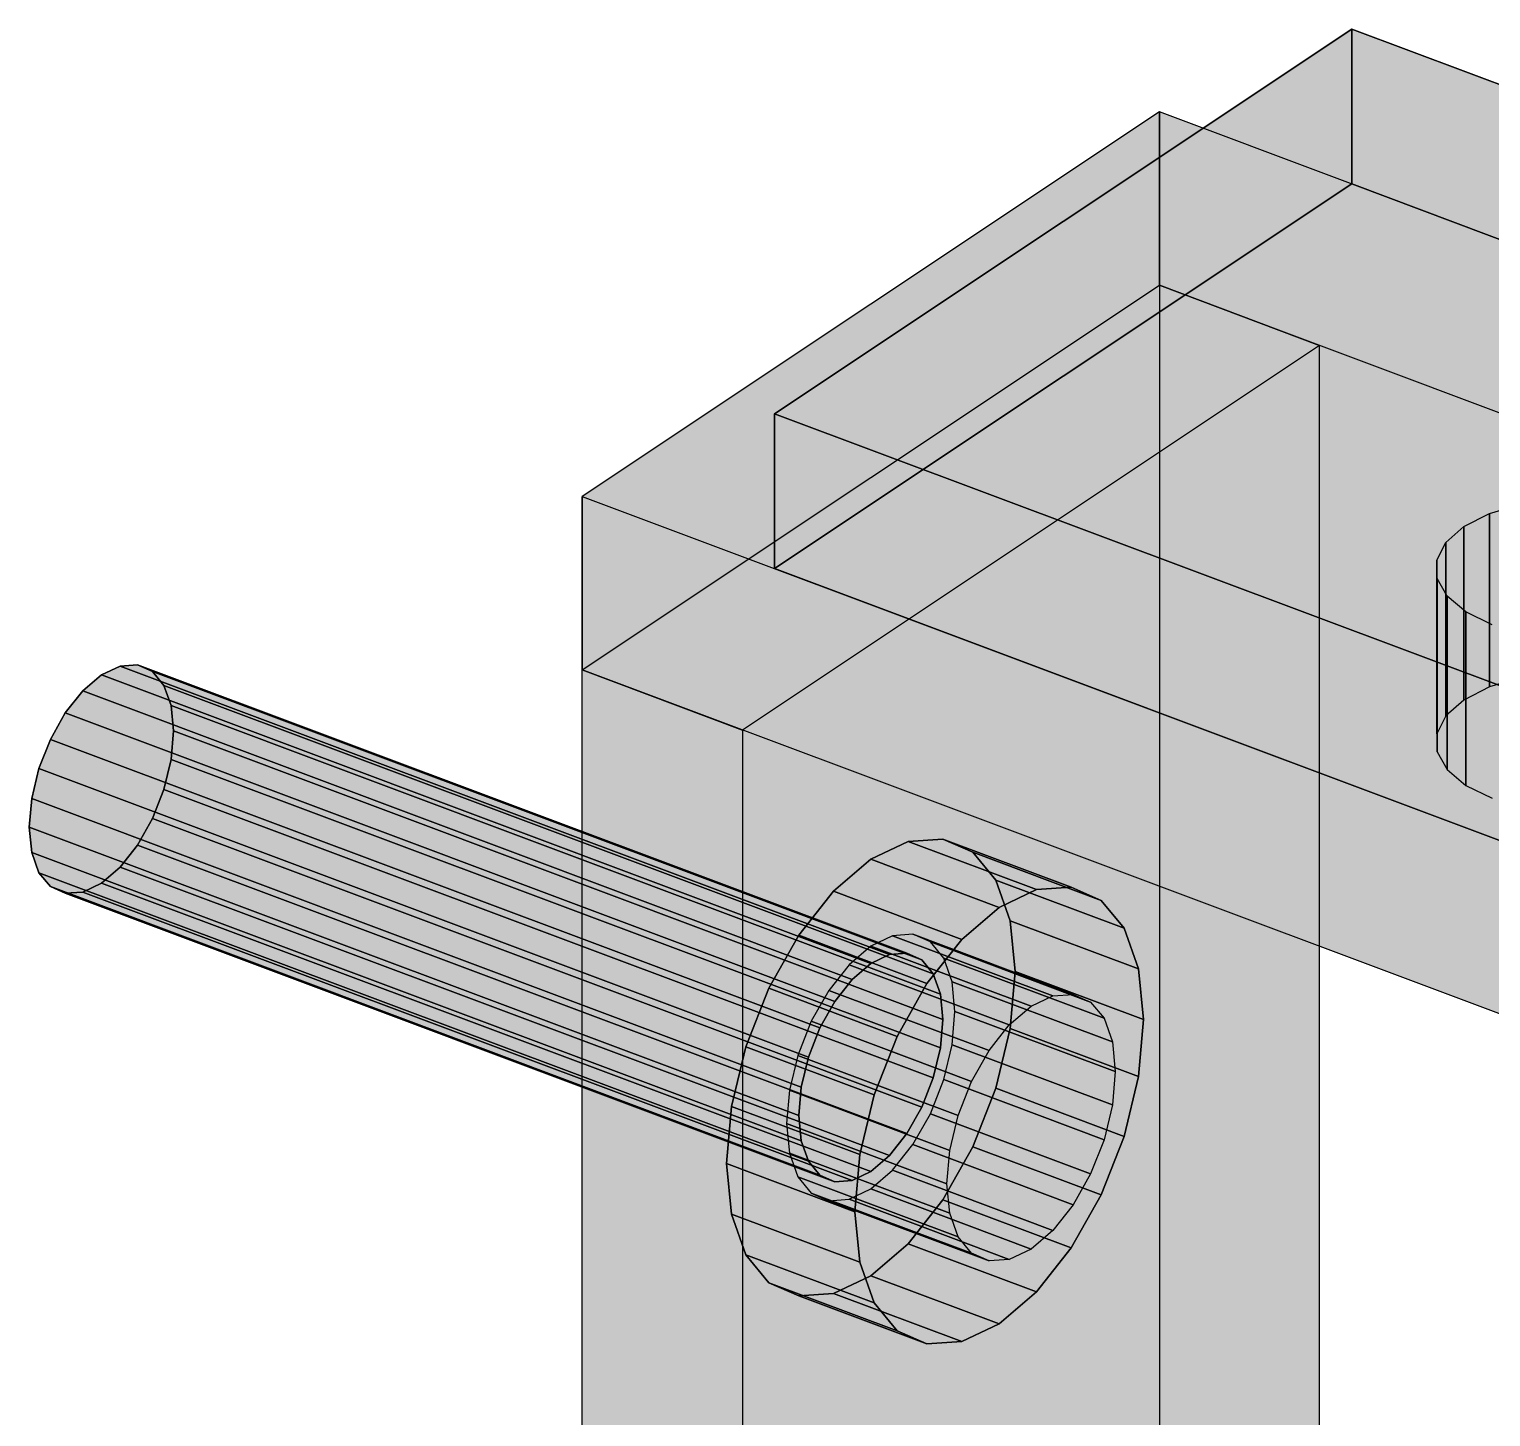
# Model space of a CAD drawing. Header units: millimetres. Extents: x 50 to 612415, y 2 to 4150.
# Drawn here: x 495676.81 to 495724.09, y 2474.46 to 2519.35 of the extents above; entities that cross this region are included whole.
import ezdxf

# ---------------------------------------------------------------- set-up
doc = ezdxf.new("R2010")
doc.units = ezdxf.units.MM
doc.layers.add('HATCH', color=8, linetype='Continuous', lineweight=9)
doc.layers.add('OUTLINE', color=7, linetype='Continuous', lineweight=25)

msp = doc.modelspace()

# ---------------------------------------------------------------- hatches: boundary and pattern name
at = {"layer": 'HATCH', "true_color": 0xaaafb2}
for points in [[(495719.588, 2514.341), (495700.923, 2501.898), (495700.923, 2506.904), (495719.588, 2519.347)], [(495694.702, 2498.618), (495713.366, 2511.062), (495713.366, 2516.674), (495694.702, 2504.231)], [(495705.959, 2489.819), (495694.702, 2498.618), (495713.366, 2511.062)], [(495706.391, 2489.293), (495705.959, 2489.819), (495713.366, 2511.062)], [(495706.391, 2485.364), (495713.366, 2511.062), (495713.366, 2449.323)], [(495706.391, 2485.364), (495706.663, 2486.493), (495713.366, 2511.062)], [(495706.663, 2488.527), (495706.391, 2489.293), (495713.366, 2511.062)], [(495706.663, 2486.493), (495706.756, 2487.572), (495713.366, 2511.062)], [(495706.756, 2487.572), (495706.663, 2488.527), (495713.366, 2511.062)], [(495718.551, 2509.117), (495699.886, 2496.674), (495711.143, 2487.874)], [(495718.551, 2509.117), (495711.143, 2487.874), (495711.576, 2487.349)], [(495718.551, 2447.379), (495718.551, 2509.117), (495711.576, 2483.42)], [(495718.551, 2509.117), (495711.848, 2484.549), (495711.576, 2483.42)], [(495718.551, 2509.117), (495711.576, 2487.349), (495711.848, 2486.583)], [(495718.551, 2509.117), (495711.941, 2485.628), (495711.848, 2484.549)], [(495718.551, 2509.117), (495711.848, 2486.583), (495711.941, 2485.628)], [(495681.168, 2494.753), (495679.752, 2498.745), (495679.148, 2498.457)], [(495681.168, 2494.753), (495680.314, 2498.784), (495679.752, 2498.745)], [(495681.168, 2494.753), (495680.797, 2498.571), (495680.314, 2498.784)], [(495681.168, 2494.753), (495679.148, 2498.457), (495678.544, 2497.94)], [(495681.168, 2494.753), (495681.168, 2498.12), (495680.797, 2498.571)], [(495701.405, 2485.021), (495694.702, 2436.88), (495694.702, 2498.618)], [(495705.959, 2489.819), (495705.395, 2490.067), (495694.702, 2498.618)], [(495705.395, 2490.067), (495704.739, 2490.022), (495694.702, 2498.618)], [(495704.739, 2490.022), (495704.034, 2489.686), (495694.702, 2498.618)], [(495704.034, 2489.686), (495703.33, 2489.083), (495694.702, 2498.618)], [(495703.33, 2489.083), (495702.673, 2488.252), (495694.702, 2498.618)], [(495702.673, 2488.252), (495702.109, 2487.252), (495694.702, 2498.618)], [(495701.677, 2486.15), (495701.405, 2485.021), (495694.702, 2498.618)], [(495702.109, 2487.252), (495701.677, 2486.15), (495694.702, 2498.618)], [(495681.168, 2494.753), (495678.544, 2497.94), (495677.981, 2497.228)], [(495681.168, 2494.753), (495681.401, 2497.464), (495681.168, 2498.12)], [(495681.168, 2494.753), (495681.481, 2496.645), (495681.401, 2497.464)], [(495681.168, 2494.753), (495677.981, 2497.228), (495677.498, 2496.371)], [(495681.168, 2494.753), (495677.498, 2496.371), (495677.127, 2495.426)], [(495681.168, 2494.753), (495681.401, 2495.72), (495681.481, 2496.645)], [(495699.886, 2496.674), (495699.886, 2434.936), (495706.59, 2483.077)], [(495699.886, 2496.674), (495710.58, 2488.123), (495711.143, 2487.874)], [(495699.886, 2496.674), (495709.923, 2488.078), (495710.58, 2488.123)], [(495699.886, 2496.674), (495709.219, 2487.742), (495709.923, 2488.078)], [(495699.886, 2496.674), (495708.514, 2487.138), (495709.219, 2487.742)], [(495699.886, 2496.674), (495707.858, 2486.308), (495708.514, 2487.138)], [(495699.886, 2496.674), (495707.294, 2485.308), (495707.858, 2486.308)], [(495699.886, 2496.674), (495706.59, 2483.077), (495706.861, 2484.206)], [(495699.886, 2496.674), (495706.861, 2484.206), (495707.294, 2485.308)], [(495681.168, 2494.753), (495677.127, 2495.426), (495676.894, 2494.459)], [(495681.168, 2494.753), (495676.815, 2493.534), (495676.894, 2492.716)], [(495681.168, 2494.753), (495676.894, 2494.459), (495676.815, 2493.534)], [(495681.168, 2494.753), (495676.894, 2492.716), (495677.127, 2492.059)], [(495681.168, 2494.753), (495677.127, 2492.059), (495677.498, 2491.609)], [(495681.168, 2494.753), (495677.498, 2491.609), (495677.981, 2491.396)], [(495681.168, 2494.753), (495677.981, 2491.396), (495678.544, 2491.434)], [(495681.168, 2494.753), (495678.544, 2491.434), (495679.148, 2491.722)], [(495681.168, 2494.753), (495679.148, 2491.722), (495679.752, 2492.239)], [(495681.168, 2494.753), (495679.752, 2492.239), (495680.314, 2492.951)], [(495681.168, 2494.753), (495680.314, 2492.951), (495680.797, 2493.808)], [(495708.075, 2485.084), (495705.242, 2493.068), (495704.034, 2492.492)], [(495708.075, 2485.084), (495706.367, 2493.145), (495705.242, 2493.068)], [(495708.075, 2485.084), (495707.334, 2492.719), (495706.367, 2493.145)], [(495708.075, 2485.084), (495708.075, 2491.819), (495707.334, 2492.719)], [(495708.075, 2485.084), (495704.034, 2492.492), (495702.826, 2491.458)], [(495708.075, 2485.084), (495708.541, 2490.505), (495708.075, 2491.819)], [(495708.075, 2485.084), (495702.826, 2491.458), (495701.701, 2490.035)], [(495708.182, 2490.937), (495709.39, 2491.513), (495712.223, 2483.528)], [(495709.39, 2491.513), (495710.515, 2491.59), (495712.223, 2483.528)], [(495710.515, 2491.59), (495711.481, 2491.164), (495712.223, 2483.528)], [(495711.481, 2491.164), (495712.223, 2490.263), (495712.223, 2483.528)], [(495706.974, 2489.902), (495708.182, 2490.937), (495712.223, 2483.528)], [(495708.075, 2485.084), (495708.7, 2488.868), (495708.541, 2490.505)], [(495712.223, 2490.263), (495712.689, 2488.95), (495712.223, 2483.528)], [(495708.075, 2485.084), (495701.701, 2490.035), (495700.735, 2488.32)], [(495705.849, 2488.479), (495706.974, 2489.902), (495712.223, 2483.528)], [(495704.034, 2489.125), (495704.638, 2489.413), (495706.055, 2485.421)], [(495704.638, 2489.413), (495705.201, 2489.451), (495706.055, 2485.421)], [(495705.201, 2489.451), (495705.684, 2489.238), (495706.055, 2485.421)], [(495703.43, 2488.608), (495704.034, 2489.125), (495706.055, 2485.421)], [(495705.684, 2489.238), (495706.055, 2488.788), (495706.055, 2485.421)], [(495708.075, 2485.084), (495708.541, 2487.019), (495708.7, 2488.868)], [(495712.689, 2488.95), (495712.848, 2487.313), (495712.223, 2483.528)], [(495708.075, 2485.084), (495700.735, 2488.32), (495699.993, 2486.431)], [(495702.868, 2487.896), (495703.43, 2488.608), (495706.055, 2485.421)], [(495704.882, 2486.765), (495705.849, 2488.479), (495712.223, 2483.528)], [(495706.055, 2488.788), (495706.288, 2488.131), (495706.055, 2485.421)], [(495702.384, 2487.039), (495702.868, 2487.896), (495706.055, 2485.421)], [(495706.288, 2488.131), (495706.367, 2487.313), (495706.055, 2485.421)], [(495702.014, 2486.094), (495702.384, 2487.039), (495706.055, 2485.421)], [(495706.367, 2487.313), (495706.288, 2486.388), (495706.055, 2485.421)], [(495712.848, 2487.313), (495712.689, 2485.464), (495712.223, 2483.528)], [(495708.075, 2485.084), (495699.993, 2486.431), (495699.527, 2484.496)], [(495704.141, 2484.875), (495704.882, 2486.765), (495712.223, 2483.528)], [(495701.78, 2485.126), (495702.014, 2486.094), (495706.055, 2485.421)], [(495701.405, 2485.021), (495701.312, 2483.943), (495694.702, 2436.88)], [(495708.075, 2485.084), (495699.368, 2482.646), (495699.527, 2481.009)], [(495708.075, 2485.084), (495699.527, 2484.496), (495699.368, 2482.646)], [(495708.075, 2485.084), (495699.527, 2481.009), (495699.993, 2479.696)], [(495708.075, 2485.084), (495699.993, 2479.696), (495700.735, 2478.795)], [(495708.075, 2485.084), (495700.735, 2478.795), (495701.701, 2478.369)], [(495701.78, 2483.383), (495701.701, 2484.202), (495706.055, 2485.421)], [(495701.701, 2484.202), (495701.78, 2485.126), (495706.055, 2485.421)], [(495708.075, 2485.084), (495701.701, 2478.369), (495702.826, 2478.447)], [(495702.014, 2482.727), (495701.78, 2483.383), (495706.055, 2485.421)], [(495702.384, 2482.276), (495702.014, 2482.727), (495706.055, 2485.421)], [(495702.868, 2482.063), (495702.384, 2482.276), (495706.055, 2485.421)], [(495708.075, 2485.084), (495702.826, 2478.447), (495704.034, 2479.022)], [(495703.43, 2482.102), (495702.868, 2482.063), (495706.055, 2485.421)], [(495704.034, 2482.39), (495703.43, 2482.102), (495706.055, 2485.421)], [(495704.638, 2482.907), (495704.034, 2482.39), (495706.055, 2485.421)], [(495708.075, 2485.084), (495704.034, 2479.022), (495705.242, 2480.057)], [(495705.201, 2483.619), (495704.638, 2482.907), (495706.055, 2485.421)], [(495705.684, 2484.476), (495705.201, 2483.619), (495706.055, 2485.421)], [(495708.075, 2485.084), (495705.242, 2480.057), (495706.367, 2481.48)], [(495705.959, 2484.262), (495706.391, 2485.364), (495713.366, 2449.323)], [(495708.075, 2485.084), (495706.367, 2481.48), (495707.334, 2483.195)], [(495703.675, 2482.94), (495704.141, 2484.875), (495712.223, 2483.528)], [(495705.395, 2483.262), (495705.959, 2484.262), (495713.366, 2449.323)], [(495694.702, 2436.88), (495701.312, 2483.943), (495701.405, 2482.988)], [(495703.675, 2479.454), (495703.516, 2481.091), (495712.223, 2483.528)], [(495703.516, 2481.091), (495703.675, 2482.94), (495712.223, 2483.528)], [(495704.141, 2478.14), (495703.675, 2479.454), (495712.223, 2483.528)], [(495704.882, 2477.24), (495704.141, 2478.14), (495712.223, 2483.528)], [(495704.739, 2482.432), (495705.395, 2483.262), (495713.366, 2449.323)], [(495705.849, 2476.814), (495704.882, 2477.24), (495712.223, 2483.528)], [(495706.974, 2476.891), (495705.849, 2476.814), (495712.223, 2483.528)], [(495708.182, 2477.467), (495706.974, 2476.891), (495712.223, 2483.528)], [(495709.39, 2478.501), (495708.182, 2477.467), (495712.223, 2483.528)], [(495710.515, 2479.925), (495709.39, 2478.501), (495712.223, 2483.528)], [(495711.481, 2481.639), (495710.515, 2479.925), (495712.223, 2483.528)], [(495718.551, 2447.379), (495711.576, 2483.42), (495711.143, 2482.318)], [(495701.312, 2454.757), (495694.702, 2436.88), (495701.405, 2482.988)], [(495699.886, 2434.936), (495706.497, 2481.998), (495706.59, 2483.077)], [(495701.405, 2455.836), (495701.312, 2454.757), (495701.405, 2482.988)], [(495706.663, 2459.342), (495706.391, 2460.108), (495701.405, 2482.988)], [(495706.391, 2460.108), (495705.959, 2460.633), (495701.405, 2482.988)], [(495705.959, 2460.633), (495705.395, 2460.882), (495701.405, 2482.988)], [(495705.395, 2460.882), (495704.739, 2460.837), (495701.405, 2482.988)], [(495704.739, 2460.837), (495704.034, 2460.501), (495701.405, 2482.988)], [(495704.034, 2460.501), (495703.33, 2459.897), (495701.405, 2482.988)], [(495703.33, 2459.897), (495702.673, 2459.067), (495701.405, 2482.988)], [(495702.673, 2459.067), (495702.109, 2458.067), (495701.405, 2482.988)], [(495701.677, 2456.965), (495701.405, 2455.836), (495701.405, 2482.988)], [(495702.109, 2458.067), (495701.677, 2456.965), (495701.405, 2482.988)], [(495706.663, 2459.342), (495701.405, 2482.988), (495701.677, 2482.221)], [(495706.663, 2459.342), (495701.677, 2482.221), (495702.109, 2481.696)], [(495704.034, 2481.828), (495704.739, 2482.432), (495713.366, 2449.323)], [(495718.551, 2447.379), (495711.143, 2482.318), (495710.58, 2481.318)], [(495706.59, 2481.043), (495706.497, 2481.998), (495699.886, 2434.936)], [(495703.33, 2481.493), (495704.034, 2481.828), (495713.366, 2449.323)], [(495706.663, 2459.342), (495702.109, 2481.696), (495713.366, 2449.323)], [(495702.109, 2481.696), (495702.673, 2481.448), (495713.366, 2449.323)], [(495702.673, 2481.448), (495703.33, 2481.493), (495713.366, 2449.323)], [(495718.551, 2447.379), (495710.58, 2481.318), (495709.923, 2480.488)], [(495706.59, 2481.043), (495699.886, 2434.936), (495706.497, 2452.813)], [(495706.59, 2481.043), (495706.497, 2452.813), (495706.59, 2453.892)], [(495706.59, 2481.043), (495711.576, 2458.164), (495711.848, 2457.397)], [(495706.59, 2481.043), (495711.143, 2458.689), (495711.576, 2458.164)], [(495706.59, 2481.043), (495710.58, 2458.937), (495711.143, 2458.689)], [(495706.59, 2481.043), (495709.923, 2458.892), (495710.58, 2458.937)], [(495706.59, 2481.043), (495709.219, 2458.557), (495709.923, 2458.892)], [(495706.59, 2481.043), (495708.514, 2457.953), (495709.219, 2458.557)], [(495706.59, 2481.043), (495707.858, 2457.123), (495708.514, 2457.953)], [(495706.59, 2481.043), (495707.294, 2456.123), (495707.858, 2457.123)], [(495706.59, 2481.043), (495706.59, 2453.892), (495706.861, 2455.021)], [(495706.59, 2481.043), (495706.861, 2455.021), (495707.294, 2456.123)], [(495706.861, 2480.277), (495706.59, 2481.043), (495711.848, 2457.397)], [(495718.551, 2447.379), (495709.923, 2480.488), (495709.219, 2479.884)], [(495707.294, 2479.752), (495706.861, 2480.277), (495711.848, 2457.397)], [(495718.551, 2447.379), (495709.219, 2479.884), (495708.514, 2479.548)], [(495718.551, 2447.379), (495707.294, 2479.752), (495711.848, 2457.397)], [(495718.551, 2447.379), (495707.858, 2479.503), (495707.294, 2479.752)], [(495718.551, 2447.379), (495708.514, 2479.548), (495707.858, 2479.503)]]:
    msp.add_hatch(color=253, dxfattribs=at).paths.add_polyline_path(points)
at = {"layer": 'HATCH', "true_color": 0xb7bcc0}
for points in [[(495719.588, 2519.347), (495700.923, 2506.904), (495750.696, 2488.239)], [(495719.588, 2519.347), (495750.696, 2488.239), (495769.361, 2500.683)], [(495713.366, 2516.674), (495694.702, 2504.231), (495723.217, 2503.259)], [(495713.366, 2516.674), (495726.205, 2504.143), (495727.389, 2504.15)], [(495713.366, 2516.674), (495727.389, 2504.15), (495728.536, 2504.003)], [(495713.366, 2516.674), (495725.065, 2503.984), (495726.205, 2504.143)], [(495713.366, 2516.674), (495728.536, 2504.003), (495729.569, 2503.712)], [(495713.366, 2516.674), (495724.045, 2503.682), (495725.065, 2503.984)], [(495713.366, 2516.674), (495729.569, 2503.712), (495730.415, 2503.298)], [(495713.366, 2516.674), (495723.217, 2503.259), (495724.045, 2503.682)], [(495775.582, 2493.343), (495713.366, 2516.674), (495730.415, 2503.298)], [(495750.696, 2483.233), (495700.923, 2501.898), (495719.588, 2514.341)], [(495769.361, 2495.676), (495750.696, 2483.233), (495719.588, 2514.341)], [(495694.702, 2498.618), (495713.366, 2511.062), (495718.551, 2509.117), (495699.886, 2496.674)], [(495723.217, 2497.646), (495694.702, 2498.618), (495713.366, 2511.062)], [(495727.389, 2498.537), (495726.205, 2498.531), (495713.366, 2511.062)], [(495728.536, 2498.39), (495727.389, 2498.537), (495713.366, 2511.062)], [(495726.205, 2498.531), (495725.065, 2498.371), (495713.366, 2511.062)], [(495729.569, 2498.1), (495728.536, 2498.39), (495713.366, 2511.062)], [(495725.065, 2498.371), (495724.045, 2498.07), (495713.366, 2511.062)], [(495730.415, 2497.686), (495729.569, 2498.1), (495713.366, 2511.062)], [(495724.045, 2498.07), (495723.217, 2497.646), (495713.366, 2511.062)], [(495730.415, 2497.686), (495713.366, 2511.062), (495775.582, 2487.731)], [(495722.637, 2502.743), (495723.217, 2503.259), (495694.702, 2504.231)], [(495722.343, 2502.169), (495722.637, 2502.743), (495694.702, 2504.231)], [(495722.356, 2501.577), (495722.343, 2502.169), (495694.702, 2504.231)], [(495722.675, 2501.007), (495722.356, 2501.577), (495694.702, 2504.231)], [(495694.702, 2504.231), (495723.278, 2500.497), (495722.675, 2501.007)], [(495694.702, 2504.231), (495724.125, 2500.083), (495723.278, 2500.497)], [(495694.702, 2504.231), (495749.635, 2490.897), (495724.125, 2500.083)], [(495694.702, 2504.231), (495756.918, 2480.9), (495749.635, 2490.897)], [(495694.702, 2498.618), (495723.217, 2497.646), (495722.637, 2497.13)], [(495694.702, 2498.618), (495722.637, 2497.13), (495722.343, 2496.557)], [(495694.702, 2498.618), (495722.343, 2496.557), (495722.356, 2495.965)], [(495694.702, 2498.618), (495722.356, 2495.965), (495722.675, 2495.394)], [(495722.675, 2495.394), (495723.278, 2494.885), (495694.702, 2498.618)], [(495723.278, 2494.885), (495724.125, 2494.471), (495694.702, 2498.618)], [(495724.125, 2494.471), (495749.635, 2485.284), (495694.702, 2498.618)], [(495749.635, 2485.284), (495756.918, 2475.287), (495694.702, 2498.618)]]:
    msp.add_hatch(color=9, dxfattribs=at).paths.add_polyline_path(points)
at = {"layer": 'HATCH', "true_color": 0xacb1b5}
for points in [[(495769.361, 2495.676), (495719.588, 2514.341), (495719.588, 2519.347), (495769.361, 2500.683)], [(495713.366, 2511.062), (495775.582, 2487.731), (495775.582, 2493.343), (495713.366, 2516.674)], [(495713.366, 2511.062), (495713.366, 2449.323), (495718.551, 2447.379), (495718.551, 2509.117)], [(495700.923, 2501.898), (495750.696, 2483.233), (495750.696, 2488.239), (495700.923, 2506.904)], [(495756.918, 2475.287), (495694.702, 2498.618), (495694.702, 2504.231), (495756.918, 2480.9)], [(495694.702, 2436.88), (495694.702, 2498.618), (495699.886, 2496.674), (495699.886, 2434.936)]]:
    msp.add_hatch(color=253, dxfattribs=at).paths.add_polyline_path(points)
at = {"layer": 'HATCH', "true_color": 0xadb2b6}
for points in [[(495725.065, 2498.371), (495724.045, 2498.07), (495724.045, 2503.682), (495725.065, 2503.984)], [(495705.684, 2489.238), (495705.201, 2489.451), (495680.314, 2498.784), (495680.797, 2498.571)], [(495711.481, 2491.164), (495710.515, 2491.59), (495706.367, 2493.145), (495707.334, 2492.719)], [(495702.384, 2482.276), (495702.868, 2482.063), (495677.981, 2491.396), (495677.498, 2491.609)], [(495705.959, 2489.819), (495705.395, 2490.067), (495710.58, 2488.123), (495711.143, 2487.874)], [(495702.109, 2481.696), (495702.673, 2481.448), (495707.858, 2479.503), (495707.294, 2479.752)], [(495704.882, 2477.24), (495705.849, 2476.814), (495701.701, 2478.369), (495700.735, 2478.795)]]:
    msp.add_hatch(color=253, dxfattribs=at).paths.add_polyline_path(points)
at = {"layer": 'HATCH', "true_color": 0xabb0b4}
for points in [[(495724.045, 2498.07), (495723.217, 2497.646), (495723.217, 2503.259), (495724.045, 2503.682)], [(495723.278, 2494.885), (495724.125, 2494.471), (495724.125, 2500.083), (495723.278, 2500.497)]]:
    msp.add_hatch(color=253, dxfattribs=at).paths.add_polyline_path(points)
at = {"layer": 'HATCH', "true_color": 0xa8aeb1}
msp.add_hatch(color=253, dxfattribs=at).paths.add_polyline_path([(495723.217, 2497.646), (495722.637, 2497.13), (495722.637, 2502.743), (495723.217, 2503.259)])
at = {"layer": 'HATCH', "true_color": 0xa6abae}
for points in [[(495722.637, 2497.13), (495722.343, 2496.557), (495722.343, 2502.169), (495722.637, 2502.743)], [(495722.356, 2495.965), (495722.675, 2495.394), (495722.675, 2501.007), (495722.356, 2501.577)]]:
    msp.add_hatch(color=253, dxfattribs=at).paths.add_polyline_path(points)
at = {"layer": 'HATCH', "true_color": 0xa3a8ab}
msp.add_hatch(color=253, dxfattribs=at).paths.add_polyline_path([(495722.343, 2496.557), (495722.356, 2495.965), (495722.356, 2501.577), (495722.343, 2502.169)])
at = {"layer": 'HATCH', "true_color": 0xa9aeb1}
msp.add_hatch(color=253, dxfattribs=at).paths.add_polyline_path([(495722.675, 2495.394), (495723.278, 2494.885), (495723.278, 2500.497), (495722.675, 2501.007)])
at = {"layer": 'HATCH', "true_color": 0xb5bbbf}
for points in [[(495704.638, 2489.413), (495704.034, 2489.125), (495679.148, 2498.457), (495679.752, 2498.745)], [(495709.39, 2491.513), (495708.182, 2490.937), (495704.034, 2492.492), (495705.242, 2493.068)], [(495703.43, 2482.102), (495704.034, 2482.39), (495679.148, 2491.722), (495678.544, 2491.434)], [(495704.739, 2490.022), (495704.034, 2489.686), (495709.219, 2487.742), (495709.923, 2488.078)], [(495703.33, 2481.493), (495704.034, 2481.828), (495709.219, 2479.884), (495708.514, 2479.548)], [(495706.974, 2476.891), (495708.182, 2477.467), (495704.034, 2479.022), (495702.826, 2478.447)]]:
    msp.add_hatch(color=9, dxfattribs=at).paths.add_polyline_path(points)
at = {"layer": 'HATCH', "true_color": 0xb2b7bb}
for points in [[(495705.201, 2489.451), (495704.638, 2489.413), (495679.752, 2498.745), (495680.314, 2498.784)], [(495710.515, 2491.59), (495709.39, 2491.513), (495705.242, 2493.068), (495706.367, 2493.145)], [(495702.868, 2482.063), (495703.43, 2482.102), (495678.544, 2491.434), (495677.981, 2491.396)], [(495705.395, 2490.067), (495704.739, 2490.022), (495709.923, 2488.078), (495710.58, 2488.123)], [(495702.673, 2481.448), (495703.33, 2481.493), (495708.514, 2479.548), (495707.858, 2479.503)], [(495705.849, 2476.814), (495706.974, 2476.891), (495702.826, 2478.447), (495701.701, 2478.369)]]:
    msp.add_hatch(color=9, dxfattribs=at).paths.add_polyline_path(points)
at = {"layer": 'HATCH', "true_color": 0xb8bdc1}
for points in [[(495704.034, 2489.125), (495703.43, 2488.608), (495678.544, 2497.94), (495679.148, 2498.457)], [(495704.034, 2482.39), (495704.638, 2482.907), (495679.752, 2492.239), (495679.148, 2491.722)], [(495708.182, 2490.937), (495706.974, 2489.902), (495702.826, 2491.458), (495704.034, 2492.492)], [(495704.034, 2489.686), (495703.33, 2489.083), (495708.514, 2487.138), (495709.219, 2487.742)], [(495704.034, 2481.828), (495704.739, 2482.432), (495709.923, 2480.488), (495709.219, 2479.884)], [(495708.182, 2477.467), (495709.39, 2478.501), (495705.242, 2480.057), (495704.034, 2479.022)]]:
    msp.add_hatch(color=9, dxfattribs=at).paths.add_polyline_path(points)
at = {"layer": 'HATCH', "true_color": 0xa8adb0}
for points in [[(495706.055, 2488.788), (495705.684, 2489.238), (495680.797, 2498.571), (495681.168, 2498.12)], [(495712.223, 2490.263), (495711.481, 2491.164), (495707.334, 2492.719), (495708.075, 2491.819)], [(495702.014, 2482.727), (495702.384, 2482.276), (495677.498, 2491.609), (495677.127, 2492.059)], [(495706.391, 2489.293), (495705.959, 2489.819), (495711.143, 2487.874), (495711.576, 2487.349)], [(495701.677, 2482.221), (495702.109, 2481.696), (495707.294, 2479.752), (495706.861, 2480.277)], [(495704.141, 2478.14), (495704.882, 2477.24), (495700.735, 2478.795), (495699.993, 2479.696)]]:
    msp.add_hatch(color=253, dxfattribs=at).paths.add_polyline_path(points)
at = {"layer": 'HATCH', "true_color": 0xb9bec2}
for points in [[(495703.43, 2488.608), (495702.868, 2487.896), (495677.981, 2497.228), (495678.544, 2497.94)], [(495704.638, 2482.907), (495705.201, 2483.619), (495680.314, 2492.951), (495679.752, 2492.239)], [(495706.974, 2489.902), (495705.849, 2488.479), (495701.701, 2490.035), (495702.826, 2491.458)], [(495703.33, 2489.083), (495702.673, 2488.252), (495707.858, 2486.308), (495708.514, 2487.138)], [(495704.739, 2482.432), (495705.395, 2483.262), (495710.58, 2481.318), (495709.923, 2480.488)], [(495709.39, 2478.501), (495710.515, 2479.925), (495706.367, 2481.48), (495705.242, 2480.057)]]:
    msp.add_hatch(color=9, dxfattribs=at).paths.add_polyline_path(points)
at = {"layer": 'HATCH', "true_color": 0xa4a9ac}
for points in [[(495706.288, 2488.131), (495706.055, 2488.788), (495681.168, 2498.12), (495681.401, 2497.464)], [(495701.78, 2483.383), (495702.014, 2482.727), (495677.127, 2492.059), (495676.894, 2492.716)], [(495712.689, 2488.95), (495712.223, 2490.263), (495708.075, 2491.819), (495708.541, 2490.505)], [(495706.663, 2488.527), (495706.391, 2489.293), (495711.576, 2487.349), (495711.848, 2486.583)], [(495701.405, 2482.988), (495701.677, 2482.221), (495706.861, 2480.277), (495706.59, 2481.043)], [(495703.675, 2479.454), (495704.141, 2478.14), (495699.993, 2479.696), (495699.527, 2481.009)]]:
    msp.add_hatch(color=253, dxfattribs=at).paths.add_polyline_path(points)
at = {"layer": 'HATCH', "true_color": 0xa9afb2}
for points in [[(495706.367, 2487.313), (495706.288, 2488.131), (495681.401, 2497.464), (495681.481, 2496.645)], [(495701.701, 2484.202), (495701.78, 2483.383), (495676.894, 2492.716), (495676.815, 2493.534)], [(495712.848, 2487.313), (495712.689, 2488.95), (495708.541, 2490.505), (495708.7, 2488.868)], [(495706.756, 2487.572), (495706.663, 2488.527), (495711.848, 2486.583), (495711.941, 2485.628)], [(495701.312, 2483.943), (495701.405, 2482.988), (495706.59, 2481.043), (495706.497, 2481.998)], [(495703.516, 2481.091), (495703.675, 2479.454), (495699.527, 2481.009), (495699.368, 2482.646)]]:
    msp.add_hatch(color=253, dxfattribs=at).paths.add_polyline_path(points)
at = {"layer": 'HATCH', "true_color": 0xb8bec2}
for points in [[(495702.868, 2487.896), (495702.384, 2487.039), (495677.498, 2496.371), (495677.981, 2497.228)], [(495705.201, 2483.619), (495705.684, 2484.476), (495680.797, 2493.808), (495680.314, 2492.951)], [(495705.849, 2488.479), (495704.882, 2486.765), (495700.735, 2488.32), (495701.701, 2490.035)], [(495702.673, 2488.252), (495702.109, 2487.252), (495707.294, 2485.308), (495707.858, 2486.308)], [(495705.395, 2483.262), (495705.959, 2484.262), (495711.143, 2482.318), (495710.58, 2481.318)], [(495710.515, 2479.925), (495711.481, 2481.639), (495707.334, 2483.195), (495706.367, 2481.48)]]:
    msp.add_hatch(color=9, dxfattribs=at).paths.add_polyline_path(points)
at = {"layer": 'HATCH', "true_color": 0xb6bcc0}
for points in [[(495702.384, 2487.039), (495702.014, 2486.094), (495677.127, 2495.426), (495677.498, 2496.371)], [(495705.684, 2484.476), (495706.055, 2485.421), (495681.168, 2494.753), (495680.797, 2493.808)], [(495704.882, 2486.765), (495704.141, 2484.875), (495699.993, 2486.431), (495700.735, 2488.32)], [(495702.109, 2487.252), (495701.677, 2486.15), (495706.861, 2484.206), (495707.294, 2485.308)], [(495705.959, 2484.262), (495706.391, 2485.364), (495711.576, 2483.42), (495711.143, 2482.318)], [(495711.481, 2481.639), (495712.223, 2483.528), (495708.075, 2485.084), (495707.334, 2483.195)]]:
    msp.add_hatch(color=9, dxfattribs=at).paths.add_polyline_path(points)
at = {"layer": 'HATCH', "true_color": 0xaeb4b8}
for points in [[(495706.288, 2486.388), (495706.367, 2487.313), (495681.481, 2496.645), (495681.401, 2495.72)], [(495701.78, 2485.126), (495701.701, 2484.202), (495676.815, 2493.534), (495676.894, 2494.459)], [(495712.689, 2485.464), (495712.848, 2487.313), (495708.7, 2488.868), (495708.541, 2487.019)], [(495706.663, 2486.493), (495706.756, 2487.572), (495711.941, 2485.628), (495711.848, 2484.549)], [(495701.405, 2485.021), (495701.312, 2483.943), (495706.497, 2481.998), (495706.59, 2483.077)], [(495703.675, 2482.94), (495703.516, 2481.091), (495699.368, 2482.646), (495699.527, 2484.496)]]:
    msp.add_hatch(color=253, dxfattribs=at).paths.add_polyline_path(points)
at = {"layer": 'HATCH', "true_color": 0xb3b8bc}
for points in [[(495702.014, 2486.094), (495701.78, 2485.126), (495676.894, 2494.459), (495677.127, 2495.426)], [(495706.055, 2485.421), (495706.288, 2486.388), (495681.401, 2495.72), (495681.168, 2494.753)], [(495712.223, 2483.528), (495712.689, 2485.464), (495708.541, 2487.019), (495708.075, 2485.084)], [(495704.141, 2484.875), (495703.675, 2482.94), (495699.527, 2484.496), (495699.993, 2486.431)], [(495706.391, 2485.364), (495706.663, 2486.493), (495711.848, 2484.549), (495711.576, 2483.42)], [(495701.677, 2486.15), (495701.405, 2485.021), (495706.59, 2483.077), (495706.861, 2484.206)]]:
    msp.add_hatch(color=9, dxfattribs=at).paths.add_polyline_path(points)

# ---------------------------------------------------------------- linework, layer by layer
at = {"layer": 'OUTLINE', "color": 139, "true_color": 0x42544a}
for p, q in [((495700.923, 2506.904), (495719.588, 2519.347)), ((495719.588, 2519.347), (495700.923, 2506.904)), ((495719.588, 2519.347), (495719.588, 2514.341)), ((495719.588, 2514.341), (495719.588, 2519.347)), ((495719.588, 2519.347), (495769.361, 2500.683)), ((495769.361, 2500.683), (495719.588, 2519.347)), ((495713.366, 2516.674), (495694.702, 2504.231)), ((495713.366, 2516.674), (495694.702, 2504.231)), ((495713.366, 2511.062), (495713.366, 2516.674)), ((495775.582, 2493.343), (495713.366, 2516.674)), ((495713.366, 2516.674), (495713.366, 2511.062)), ((495775.582, 2493.343), (495713.366, 2516.674)), ((495719.588, 2514.341), (495700.923, 2501.898)), ((495700.923, 2501.898), (495719.588, 2514.341)), ((495769.361, 2495.676), (495719.588, 2514.341)), ((495719.588, 2514.341), (495769.361, 2495.676)), ((495694.702, 2498.618), (495713.366, 2511.062)), ((495694.702, 2498.618), (495713.366, 2511.062)), ((495694.702, 2498.618), (495713.366, 2511.062)), ((495694.702, 2498.618), (495713.366, 2511.062)), ((495713.366, 2511.062), (495713.366, 2449.323)), ((495718.551, 2509.117), (495713.366, 2511.062)), ((495713.366, 2511.062), (495713.366, 2449.323)), ((495713.366, 2511.062), (495718.551, 2509.117)), ((495713.366, 2511.062), (495775.582, 2487.731)), ((495713.366, 2511.062), (495775.582, 2487.731)), ((495718.551, 2509.117), (495699.886, 2496.674)), ((495718.551, 2509.117), (495699.886, 2496.674)), ((495718.551, 2447.379), (495718.551, 2509.117)), ((495718.551, 2447.379), (495718.551, 2509.117)), ((495700.923, 2501.898), (495700.923, 2506.904)), ((495700.923, 2506.904), (495750.696, 2488.239)), ((495750.696, 2488.239), (495700.923, 2506.904)), ((495700.923, 2506.904), (495700.923, 2501.898)), ((495694.702, 2504.231), (495694.702, 2498.618)), ((495694.702, 2498.618), (495694.702, 2504.231)), ((495694.702, 2504.231), (495756.918, 2480.9)), ((495694.702, 2504.231), (495756.918, 2480.9)), ((495724.045, 2503.682), (495725.065, 2503.984)), ((495724.045, 2503.682), (495725.065, 2503.984)), ((495723.217, 2503.259), (495724.045, 2503.682)), ((495723.217, 2503.259), (495724.045, 2503.682)), ((495724.045, 2498.07), (495724.045, 2503.682)), ((495724.045, 2503.682), (495724.045, 2498.07)), ((495722.637, 2502.743), (495723.217, 2503.259)), ((495722.637, 2502.743), (495723.217, 2503.259)), ((495723.217, 2497.646), (495723.217, 2503.259)), ((495723.217, 2503.259), (495723.217, 2497.646)), ((495722.343, 2502.169), (495722.637, 2502.743)), ((495722.343, 2502.169), (495722.637, 2502.743)), ((495722.637, 2497.13), (495722.637, 2502.743)), ((495722.637, 2502.743), (495722.637, 2497.13)), ((495722.343, 2496.557), (495722.343, 2502.169)), ((495722.356, 2501.577), (495722.343, 2502.169)), ((495722.343, 2502.169), (495722.343, 2496.557)), ((495722.356, 2501.577), (495722.343, 2502.169)), ((495750.696, 2483.233), (495700.923, 2501.898)), ((495700.923, 2501.898), (495750.696, 2483.233)), ((495722.356, 2495.965), (495722.356, 2501.577)), ((495722.675, 2501.007), (495722.356, 2501.577)), ((495722.675, 2501.007), (495722.356, 2501.577)), ((495722.356, 2501.577), (495722.356, 2495.965)), ((495722.675, 2495.394), (495722.675, 2501.007)), ((495723.278, 2500.497), (495722.675, 2501.007)), ((495723.278, 2500.497), (495722.675, 2501.007)), ((495722.675, 2501.007), (495722.675, 2495.394)), ((495723.278, 2494.885), (495723.278, 2500.497)), ((495724.125, 2500.083), (495723.278, 2500.497)), ((495724.125, 2500.083), (495723.278, 2500.497)), ((495723.278, 2500.497), (495723.278, 2494.885)), ((495679.752, 2498.745), (495679.148, 2498.457)), ((495679.148, 2498.457), (495679.752, 2498.745)), ((495680.314, 2498.784), (495679.752, 2498.745)), ((495679.752, 2498.745), (495680.314, 2498.784)), ((495704.638, 2489.413), (495679.752, 2498.745)), ((495679.752, 2498.745), (495704.638, 2489.413)), ((495680.797, 2498.571), (495680.314, 2498.784)), ((495705.201, 2489.451), (495680.314, 2498.784)), ((495680.314, 2498.784), (495680.797, 2498.571)), ((495680.314, 2498.784), (495705.201, 2489.451)), ((495679.148, 2498.457), (495678.544, 2497.94)), ((495678.544, 2497.94), (495679.148, 2498.457)), ((495704.034, 2489.125), (495679.148, 2498.457)), ((495679.148, 2498.457), (495704.034, 2489.125)), ((495681.168, 2498.12), (495680.797, 2498.571)), ((495705.684, 2489.238), (495680.797, 2498.571)), ((495680.797, 2498.571), (495681.168, 2498.12)), ((495680.797, 2498.571), (495705.684, 2489.238)), ((495694.702, 2436.88), (495694.702, 2498.618)), ((495694.702, 2436.88), (495694.702, 2498.618)), ((495694.702, 2498.618), (495699.886, 2496.674)), ((495699.886, 2496.674), (495694.702, 2498.618)), ((495756.918, 2475.287), (495694.702, 2498.618)), ((495756.918, 2475.287), (495694.702, 2498.618)), ((495725.065, 2498.371), (495724.045, 2498.07)), ((495725.065, 2498.371), (495724.045, 2498.07)), ((495678.544, 2497.94), (495677.981, 2497.228)), ((495677.981, 2497.228), (495678.544, 2497.94)), ((495703.43, 2488.608), (495678.544, 2497.94)), ((495678.544, 2497.94), (495703.43, 2488.608)), ((495681.401, 2497.464), (495681.168, 2498.12)), ((495706.055, 2488.788), (495681.168, 2498.12)), ((495681.168, 2498.12), (495681.401, 2497.464)), ((495681.168, 2498.12), (495706.055, 2488.788)), ((495724.045, 2498.07), (495723.217, 2497.646)), ((495724.045, 2498.07), (495723.217, 2497.646)), ((495681.481, 2496.645), (495681.401, 2497.464)), ((495706.288, 2488.131), (495681.401, 2497.464)), ((495681.401, 2497.464), (495681.481, 2496.645)), ((495681.401, 2497.464), (495706.288, 2488.131)), ((495723.217, 2497.646), (495722.637, 2497.13)), ((495723.217, 2497.646), (495722.637, 2497.13)), ((495677.981, 2497.228), (495677.498, 2496.371)), ((495677.498, 2496.371), (495677.981, 2497.228)), ((495702.868, 2487.896), (495677.981, 2497.228)), ((495677.981, 2497.228), (495702.868, 2487.896)), ((495722.637, 2497.13), (495722.343, 2496.557)), ((495722.637, 2497.13), (495722.343, 2496.557)), ((495677.498, 2496.371), (495677.127, 2495.426)), ((495677.127, 2495.426), (495677.498, 2496.371)), ((495702.384, 2487.039), (495677.498, 2496.371)), ((495677.498, 2496.371), (495702.384, 2487.039)), ((495681.401, 2495.72), (495681.481, 2496.645)), ((495681.481, 2496.645), (495681.401, 2495.72)), ((495706.367, 2487.313), (495681.481, 2496.645)), ((495681.481, 2496.645), (495706.367, 2487.313)), ((495699.886, 2496.674), (495699.886, 2434.936)), ((495699.886, 2496.674), (495699.886, 2434.936)), ((495722.343, 2496.557), (495722.356, 2495.965)), ((495722.343, 2496.557), (495722.356, 2495.965)), ((495722.356, 2495.965), (495722.675, 2495.394)), ((495722.356, 2495.965), (495722.675, 2495.394)), ((495677.127, 2495.426), (495676.894, 2494.459)), ((495676.894, 2494.459), (495677.127, 2495.426)), ((495677.127, 2495.426), (495702.014, 2486.094)), ((495702.014, 2486.094), (495677.127, 2495.426)), ((495681.168, 2494.753), (495681.401, 2495.72)), ((495681.401, 2495.72), (495681.168, 2494.753)), ((495706.288, 2486.388), (495681.401, 2495.72)), ((495681.401, 2495.72), (495706.288, 2486.388)), ((495722.675, 2495.394), (495723.278, 2494.885)), ((495722.675, 2495.394), (495723.278, 2494.885)), ((495680.797, 2493.808), (495681.168, 2494.753)), ((495681.168, 2494.753), (495680.797, 2493.808)), ((495706.055, 2485.421), (495681.168, 2494.753)), ((495681.168, 2494.753), (495706.055, 2485.421)), ((495723.278, 2494.885), (495724.125, 2494.471)), ((495723.278, 2494.885), (495724.125, 2494.471)), ((495676.894, 2494.459), (495676.815, 2493.534)), ((495676.815, 2493.534), (495676.894, 2494.459)), ((495676.894, 2494.459), (495701.78, 2485.126)), ((495701.78, 2485.126), (495676.894, 2494.459)), ((495676.815, 2493.534), (495676.894, 2492.716)), ((495676.894, 2492.716), (495676.815, 2493.534)), ((495676.815, 2493.534), (495701.701, 2484.202)), ((495701.701, 2484.202), (495676.815, 2493.534)), ((495680.314, 2492.951), (495680.797, 2493.808)), ((495680.797, 2493.808), (495680.314, 2492.951)), ((495680.797, 2493.808), (495705.684, 2484.476)), ((495705.684, 2484.476), (495680.797, 2493.808)), ((495705.242, 2493.068), (495704.034, 2492.492)), ((495704.034, 2492.492), (495705.242, 2493.068)), ((495706.367, 2493.145), (495705.242, 2493.068)), ((495705.242, 2493.068), (495706.367, 2493.145)), ((495709.39, 2491.513), (495705.242, 2493.068)), ((495705.242, 2493.068), (495709.39, 2491.513)), ((495707.334, 2492.719), (495706.367, 2493.145)), ((495710.515, 2491.59), (495706.367, 2493.145)), ((495706.367, 2493.145), (495707.334, 2492.719)), ((495706.367, 2493.145), (495710.515, 2491.59)), ((495676.894, 2492.716), (495677.127, 2492.059)), ((495677.127, 2492.059), (495676.894, 2492.716)), ((495676.894, 2492.716), (495701.78, 2483.383)), ((495701.78, 2483.383), (495676.894, 2492.716)), ((495679.752, 2492.239), (495680.314, 2492.951)), ((495680.314, 2492.951), (495679.752, 2492.239)), ((495680.314, 2492.951), (495705.201, 2483.619)), ((495705.201, 2483.619), (495680.314, 2492.951)), ((495708.075, 2491.819), (495707.334, 2492.719)), ((495711.481, 2491.164), (495707.334, 2492.719)), ((495707.334, 2492.719), (495708.075, 2491.819)), ((495707.334, 2492.719), (495711.481, 2491.164)), ((495679.148, 2491.722), (495679.752, 2492.239)), ((495679.752, 2492.239), (495679.148, 2491.722)), ((495679.752, 2492.239), (495704.638, 2482.907)), ((495704.638, 2482.907), (495679.752, 2492.239)), ((495704.034, 2492.492), (495702.826, 2491.458)), ((495702.826, 2491.458), (495704.034, 2492.492)), ((495708.182, 2490.937), (495704.034, 2492.492)), ((495704.034, 2492.492), (495708.182, 2490.937)), ((495677.127, 2492.059), (495677.498, 2491.609)), ((495677.498, 2491.609), (495677.127, 2492.059)), ((495677.127, 2492.059), (495702.014, 2482.727)), ((495702.014, 2482.727), (495677.127, 2492.059)), ((495678.544, 2491.434), (495679.148, 2491.722)), ((495679.148, 2491.722), (495678.544, 2491.434)), ((495679.148, 2491.722), (495704.034, 2482.39)), ((495704.034, 2482.39), (495679.148, 2491.722)), ((495708.541, 2490.505), (495708.075, 2491.819)), ((495712.223, 2490.263), (495708.075, 2491.819)), ((495708.075, 2491.819), (495708.541, 2490.505)), ((495708.075, 2491.819), (495712.223, 2490.263)), ((495677.498, 2491.609), (495677.981, 2491.396)), ((495677.981, 2491.396), (495677.498, 2491.609)), ((495677.498, 2491.609), (495702.384, 2482.276)), ((495702.384, 2482.276), (495677.498, 2491.609)), ((495677.981, 2491.396), (495678.544, 2491.434)), ((495678.544, 2491.434), (495677.981, 2491.396)), ((495677.981, 2491.396), (495702.868, 2482.063)), ((495702.868, 2482.063), (495677.981, 2491.396)), ((495678.544, 2491.434), (495703.43, 2482.102)), ((495703.43, 2482.102), (495678.544, 2491.434)), ((495702.826, 2491.458), (495701.701, 2490.035)), ((495701.701, 2490.035), (495702.826, 2491.458)), ((495706.974, 2489.902), (495702.826, 2491.458)), ((495702.826, 2491.458), (495706.974, 2489.902)), ((495708.182, 2490.937), (495709.39, 2491.513)), ((495709.39, 2491.513), (495708.182, 2490.937)), ((495709.39, 2491.513), (495710.515, 2491.59)), ((495710.515, 2491.59), (495709.39, 2491.513)), ((495710.515, 2491.59), (495711.481, 2491.164)), ((495711.481, 2491.164), (495710.515, 2491.59)), ((495711.481, 2491.164), (495712.223, 2490.263)), ((495712.223, 2490.263), (495711.481, 2491.164)), ((495706.974, 2489.902), (495708.182, 2490.937)), ((495708.182, 2490.937), (495706.974, 2489.902)), ((495708.7, 2488.868), (495708.541, 2490.505)), ((495712.689, 2488.95), (495708.541, 2490.505)), ((495708.541, 2490.505), (495708.7, 2488.868)), ((495708.541, 2490.505), (495712.689, 2488.95)), ((495712.689, 2488.95), (495712.223, 2490.263)), ((495712.223, 2490.263), (495712.689, 2488.95)), ((495701.701, 2490.035), (495700.735, 2488.32)), ((495700.735, 2488.32), (495701.701, 2490.035)), ((495705.849, 2488.479), (495701.701, 2490.035)), ((495701.701, 2490.035), (495705.849, 2488.479)), ((495704.739, 2490.022), (495704.034, 2489.686)), ((495704.739, 2490.022), (495704.034, 2489.686)), ((495705.395, 2490.067), (495704.739, 2490.022)), ((495705.395, 2490.067), (495704.739, 2490.022)), ((495704.739, 2490.022), (495709.923, 2488.078)), ((495709.923, 2488.078), (495704.739, 2490.022)), ((495705.959, 2489.819), (495705.395, 2490.067)), ((495705.395, 2490.067), (495710.58, 2488.123)), ((495710.58, 2488.123), (495705.395, 2490.067)), ((495705.959, 2489.819), (495705.395, 2490.067)), ((495705.849, 2488.479), (495706.974, 2489.902)), ((495706.974, 2489.902), (495705.849, 2488.479)), ((495706.391, 2489.293), (495705.959, 2489.819)), ((495706.391, 2489.293), (495705.959, 2489.819)), ((495705.959, 2489.819), (495711.143, 2487.874)), ((495711.143, 2487.874), (495705.959, 2489.819)), ((495704.034, 2489.686), (495703.33, 2489.083)), ((495704.034, 2489.686), (495703.33, 2489.083)), ((495704.034, 2489.686), (495709.219, 2487.742)), ((495709.219, 2487.742), (495704.034, 2489.686)), ((495704.638, 2489.413), (495704.034, 2489.125)), ((495704.034, 2489.125), (495704.638, 2489.413)), ((495705.201, 2489.451), (495704.638, 2489.413)), ((495704.638, 2489.413), (495705.201, 2489.451)), ((495705.684, 2489.238), (495705.201, 2489.451)), ((495705.201, 2489.451), (495705.684, 2489.238)), ((495706.663, 2488.527), (495706.391, 2489.293)), ((495706.663, 2488.527), (495706.391, 2489.293)), ((495706.391, 2489.293), (495711.576, 2487.349)), ((495711.576, 2487.349), (495706.391, 2489.293)), ((495703.33, 2489.083), (495702.673, 2488.252)), ((495703.33, 2489.083), (495702.673, 2488.252)), ((495703.33, 2489.083), (495708.514, 2487.138)), ((495708.514, 2487.138), (495703.33, 2489.083)), ((495704.034, 2489.125), (495703.43, 2488.608)), ((495703.43, 2488.608), (495704.034, 2489.125)), ((495706.055, 2488.788), (495705.684, 2489.238)), ((495705.684, 2489.238), (495706.055, 2488.788)), ((495708.541, 2487.019), (495708.7, 2488.868)), ((495708.7, 2488.868), (495708.541, 2487.019)), ((495712.848, 2487.313), (495708.7, 2488.868)), ((495708.7, 2488.868), (495712.848, 2487.313)), ((495712.848, 2487.313), (495712.689, 2488.95)), ((495712.689, 2488.95), (495712.848, 2487.313)), ((495700.735, 2488.32), (495699.993, 2486.431)), ((495699.993, 2486.431), (495700.735, 2488.32)), ((495704.882, 2486.765), (495700.735, 2488.32)), ((495700.735, 2488.32), (495704.882, 2486.765)), ((495703.43, 2488.608), (495702.868, 2487.896)), ((495702.868, 2487.896), (495703.43, 2488.608)), ((495704.882, 2486.765), (495705.849, 2488.479)), ((495705.849, 2488.479), (495704.882, 2486.765)), ((495706.288, 2488.131), (495706.055, 2488.788)), ((495706.055, 2488.788), (495706.288, 2488.131)), ((495706.756, 2487.572), (495706.663, 2488.527)), ((495706.756, 2487.572), (495706.663, 2488.527)), ((495706.663, 2488.527), (495711.848, 2486.583)), ((495711.848, 2486.583), (495706.663, 2488.527)), ((495702.673, 2488.252), (495702.109, 2487.252)), ((495702.673, 2488.252), (495702.109, 2487.252)), ((495702.868, 2487.896), (495702.384, 2487.039)), ((495702.384, 2487.039), (495702.868, 2487.896)), ((495702.673, 2488.252), (495707.858, 2486.308)), ((495707.858, 2486.308), (495702.673, 2488.252)), ((495706.367, 2487.313), (495706.288, 2488.131)), ((495706.288, 2488.131), (495706.367, 2487.313)), ((495709.219, 2487.742), (495709.923, 2488.078)), ((495709.219, 2487.742), (495709.923, 2488.078)), ((495709.923, 2488.078), (495710.58, 2488.123)), ((495709.923, 2488.078), (495710.58, 2488.123)), ((495710.58, 2488.123), (495711.143, 2487.874)), ((495710.58, 2488.123), (495711.143, 2487.874)), ((495711.143, 2487.874), (495711.576, 2487.349)), ((495711.143, 2487.874), (495711.576, 2487.349)), ((495706.663, 2486.493), (495706.756, 2487.572)), ((495706.663, 2486.493), (495706.756, 2487.572)), ((495706.756, 2487.572), (495711.941, 2485.628)), ((495711.941, 2485.628), (495706.756, 2487.572)), ((495708.514, 2487.138), (495709.219, 2487.742)), ((495708.514, 2487.138), (495709.219, 2487.742)), ((495702.109, 2487.252), (495701.677, 2486.15)), ((495702.109, 2487.252), (495701.677, 2486.15)), ((495702.384, 2487.039), (495702.014, 2486.094)), ((495702.014, 2486.094), (495702.384, 2487.039)), ((495702.109, 2487.252), (495707.294, 2485.308)), ((495707.294, 2485.308), (495702.109, 2487.252)), ((495706.288, 2486.388), (495706.367, 2487.313)), ((495706.367, 2487.313), (495706.288, 2486.388)), ((495707.858, 2486.308), (495708.514, 2487.138)), ((495707.858, 2486.308), (495708.514, 2487.138)), ((495708.075, 2485.084), (495708.541, 2487.019)), ((495708.541, 2487.019), (495708.075, 2485.084)), ((495712.689, 2485.464), (495708.541, 2487.019)), ((495708.541, 2487.019), (495712.689, 2485.464)), ((495711.576, 2487.349), (495711.848, 2486.583)), ((495711.576, 2487.349), (495711.848, 2486.583)), ((495712.689, 2485.464), (495712.848, 2487.313)), ((495712.848, 2487.313), (495712.689, 2485.464)), ((495699.993, 2486.431), (495699.527, 2484.496)), ((495699.527, 2484.496), (495699.993, 2486.431)), ((495699.993, 2486.431), (495704.141, 2484.875)), ((495704.141, 2484.875), (495699.993, 2486.431)), ((495704.141, 2484.875), (495704.882, 2486.765)), ((495704.882, 2486.765), (495704.141, 2484.875)), ((495706.391, 2485.364), (495706.663, 2486.493)), ((495706.391, 2485.364), (495706.663, 2486.493)), ((495706.663, 2486.493), (495711.848, 2484.549)), ((495711.848, 2484.549), (495706.663, 2486.493)), ((495711.848, 2486.583), (495711.941, 2485.628)), ((495711.848, 2486.583), (495711.941, 2485.628)), ((495701.677, 2486.15), (495701.405, 2485.021)), ((495701.677, 2486.15), (495701.405, 2485.021)), ((495706.861, 2484.206), (495701.677, 2486.15)), ((495701.677, 2486.15), (495706.861, 2484.206)), ((495702.014, 2486.094), (495701.78, 2485.126)), ((495701.78, 2485.126), (495702.014, 2486.094)), ((495706.055, 2485.421), (495706.288, 2486.388)), ((495706.288, 2486.388), (495706.055, 2485.421)), ((495707.294, 2485.308), (495707.858, 2486.308)), ((495707.294, 2485.308), (495707.858, 2486.308)), ((495711.941, 2485.628), (495711.848, 2484.549)), ((495711.941, 2485.628), (495711.848, 2484.549)), ((495701.405, 2485.021), (495701.312, 2483.943)), ((495701.405, 2485.021), (495701.312, 2483.943)), ((495706.59, 2483.077), (495701.405, 2485.021)), ((495701.405, 2485.021), (495706.59, 2483.077)), ((495701.78, 2485.126), (495701.701, 2484.202)), ((495701.701, 2484.202), (495701.78, 2485.126)), ((495705.684, 2484.476), (495706.055, 2485.421)), ((495706.055, 2485.421), (495705.684, 2484.476)), ((495705.959, 2484.262), (495706.391, 2485.364)), ((495705.959, 2484.262), (495706.391, 2485.364)), ((495706.391, 2485.364), (495711.576, 2483.42)), ((495711.576, 2483.42), (495706.391, 2485.364)), ((495706.861, 2484.206), (495707.294, 2485.308)), ((495706.861, 2484.206), (495707.294, 2485.308)), ((495707.334, 2483.195), (495708.075, 2485.084)), ((495708.075, 2485.084), (495707.334, 2483.195)), ((495712.223, 2483.528), (495708.075, 2485.084)), ((495708.075, 2485.084), (495712.223, 2483.528)), ((495712.223, 2483.528), (495712.689, 2485.464)), ((495712.689, 2485.464), (495712.223, 2483.528)), ((495703.675, 2482.94), (495704.141, 2484.875)), ((495704.141, 2484.875), (495703.675, 2482.94)), ((495711.848, 2484.549), (495711.576, 2483.42)), ((495711.848, 2484.549), (495711.576, 2483.42)), ((495699.527, 2484.496), (495699.368, 2482.646)), ((495699.368, 2482.646), (495699.527, 2484.496)), ((495699.527, 2484.496), (495703.675, 2482.94)), ((495703.675, 2482.94), (495699.527, 2484.496)), ((495701.701, 2484.202), (495701.78, 2483.383)), ((495701.78, 2483.383), (495701.701, 2484.202)), ((495705.201, 2483.619), (495705.684, 2484.476)), ((495705.684, 2484.476), (495705.201, 2483.619)), ((495705.395, 2483.262), (495705.959, 2484.262)), ((495705.395, 2483.262), (495705.959, 2484.262)), ((495711.143, 2482.318), (495705.959, 2484.262)), ((495705.959, 2484.262), (495711.143, 2482.318)), ((495706.59, 2483.077), (495706.861, 2484.206)), ((495706.59, 2483.077), (495706.861, 2484.206)), ((495701.312, 2483.943), (495701.405, 2482.988)), ((495701.312, 2483.943), (495701.405, 2482.988)), ((495706.497, 2481.998), (495701.312, 2483.943)), ((495701.312, 2483.943), (495706.497, 2481.998)), ((495704.638, 2482.907), (495705.201, 2483.619)), ((495705.201, 2483.619), (495704.638, 2482.907)), ((495701.78, 2483.383), (495702.014, 2482.727)), ((495702.014, 2482.727), (495701.78, 2483.383)), ((495704.739, 2482.432), (495705.395, 2483.262)), ((495704.739, 2482.432), (495705.395, 2483.262)), ((495710.58, 2481.318), (495705.395, 2483.262)), ((495705.395, 2483.262), (495710.58, 2481.318)), ((495706.367, 2481.48), (495707.334, 2483.195)), ((495707.334, 2483.195), (495706.367, 2481.48)), ((495707.334, 2483.195), (495711.481, 2481.639)), ((495711.481, 2481.639), (495707.334, 2483.195)), ((495711.576, 2483.42), (495711.143, 2482.318)), ((495711.576, 2483.42), (495711.143, 2482.318)), ((495711.481, 2481.639), (495712.223, 2483.528)), ((495712.223, 2483.528), (495711.481, 2481.639)), ((495699.368, 2482.646), (495699.527, 2481.009)), ((495699.527, 2481.009), (495699.368, 2482.646)), ((495699.368, 2482.646), (495703.516, 2481.091)), ((495703.516, 2481.091), (495699.368, 2482.646)), ((495701.405, 2482.988), (495701.677, 2482.221)), ((495701.405, 2482.988), (495701.677, 2482.221)), ((495706.59, 2481.043), (495701.405, 2482.988)), ((495701.405, 2482.988), (495706.59, 2481.043)), ((495702.014, 2482.727), (495702.384, 2482.276)), ((495702.384, 2482.276), (495702.014, 2482.727)), ((495703.516, 2481.091), (495703.675, 2482.94)), ((495703.675, 2482.94), (495703.516, 2481.091)), ((495704.034, 2482.39), (495704.638, 2482.907)), ((495704.638, 2482.907), (495704.034, 2482.39)), ((495706.497, 2481.998), (495706.59, 2483.077)), ((495706.497, 2481.998), (495706.59, 2483.077)), ((495701.677, 2482.221), (495702.109, 2481.696)), ((495701.677, 2482.221), (495702.109, 2481.696)), ((495706.861, 2480.277), (495701.677, 2482.221)), ((495701.677, 2482.221), (495706.861, 2480.277)), ((495702.384, 2482.276), (495702.868, 2482.063)), ((495702.868, 2482.063), (495702.384, 2482.276)), ((495703.43, 2482.102), (495704.034, 2482.39)), ((495704.034, 2482.39), (495703.43, 2482.102)), ((495704.034, 2481.828), (495704.739, 2482.432)), ((495704.034, 2481.828), (495704.739, 2482.432)), ((495709.923, 2480.488), (495704.739, 2482.432)), ((495704.739, 2482.432), (495709.923, 2480.488)), ((495711.143, 2482.318), (495710.58, 2481.318)), ((495711.143, 2482.318), (495710.58, 2481.318)), ((495702.868, 2482.063), (495703.43, 2482.102)), ((495703.43, 2482.102), (495702.868, 2482.063)), ((495703.33, 2481.493), (495704.034, 2481.828)), ((495703.33, 2481.493), (495704.034, 2481.828)), ((495709.219, 2479.884), (495704.034, 2481.828)), ((495704.034, 2481.828), (495709.219, 2479.884)), ((495706.59, 2481.043), (495706.497, 2481.998)), ((495706.59, 2481.043), (495706.497, 2481.998)), ((495702.109, 2481.696), (495702.673, 2481.448)), ((495702.109, 2481.696), (495702.673, 2481.448)), ((495707.294, 2479.752), (495702.109, 2481.696)), ((495702.109, 2481.696), (495707.294, 2479.752)), ((495702.673, 2481.448), (495703.33, 2481.493)), ((495702.673, 2481.448), (495703.33, 2481.493)), ((495707.858, 2479.503), (495702.673, 2481.448)), ((495702.673, 2481.448), (495707.858, 2479.503)), ((495708.514, 2479.548), (495703.33, 2481.493)), ((495703.33, 2481.493), (495708.514, 2479.548)), ((495705.242, 2480.057), (495706.367, 2481.48)), ((495706.367, 2481.48), (495705.242, 2480.057)), ((495706.367, 2481.48), (495710.515, 2479.925)), ((495710.515, 2479.925), (495706.367, 2481.48)), ((495710.58, 2481.318), (495709.923, 2480.488)), ((495710.58, 2481.318), (495709.923, 2480.488)), ((495710.515, 2479.925), (495711.481, 2481.639)), ((495711.481, 2481.639), (495710.515, 2479.925)), ((495699.527, 2481.009), (495699.993, 2479.696)), ((495699.993, 2479.696), (495699.527, 2481.009)), ((495699.527, 2481.009), (495703.675, 2479.454)), ((495703.675, 2479.454), (495699.527, 2481.009)), ((495703.675, 2479.454), (495703.516, 2481.091)), ((495703.516, 2481.091), (495703.675, 2479.454)), ((495706.861, 2480.277), (495706.59, 2481.043)), ((495706.861, 2480.277), (495706.59, 2481.043)), ((495709.923, 2480.488), (495709.219, 2479.884)), ((495709.923, 2480.488), (495709.219, 2479.884)), ((495704.034, 2479.022), (495705.242, 2480.057)), ((495705.242, 2480.057), (495704.034, 2479.022)), ((495705.242, 2480.057), (495709.39, 2478.501)), ((495709.39, 2478.501), (495705.242, 2480.057)), ((495707.294, 2479.752), (495706.861, 2480.277)), ((495707.294, 2479.752), (495706.861, 2480.277)), ((495709.219, 2479.884), (495708.514, 2479.548)), ((495709.219, 2479.884), (495708.514, 2479.548)), ((495709.39, 2478.501), (495710.515, 2479.925)), ((495710.515, 2479.925), (495709.39, 2478.501)), ((495699.993, 2479.696), (495700.735, 2478.795)), ((495700.735, 2478.795), (495699.993, 2479.696)), ((495699.993, 2479.696), (495704.141, 2478.14)), ((495704.141, 2478.14), (495699.993, 2479.696)), ((495704.141, 2478.14), (495703.675, 2479.454)), ((495703.675, 2479.454), (495704.141, 2478.14)), ((495707.858, 2479.503), (495707.294, 2479.752)), ((495707.858, 2479.503), (495707.294, 2479.752)), ((495708.514, 2479.548), (495707.858, 2479.503)), ((495708.514, 2479.548), (495707.858, 2479.503)), ((495702.826, 2478.447), (495704.034, 2479.022)), ((495704.034, 2479.022), (495702.826, 2478.447)), ((495704.034, 2479.022), (495708.182, 2477.467)), ((495708.182, 2477.467), (495704.034, 2479.022)), ((495700.735, 2478.795), (495701.701, 2478.369)), ((495701.701, 2478.369), (495700.735, 2478.795)), ((495700.735, 2478.795), (495704.882, 2477.24)), ((495704.882, 2477.24), (495700.735, 2478.795)), ((495701.701, 2478.369), (495702.826, 2478.447)), ((495702.826, 2478.447), (495701.701, 2478.369)), ((495702.826, 2478.447), (495706.974, 2476.891)), ((495706.974, 2476.891), (495702.826, 2478.447)), ((495708.182, 2477.467), (495709.39, 2478.501)), ((495709.39, 2478.501), (495708.182, 2477.467)), ((495701.701, 2478.369), (495705.849, 2476.814)), ((495705.849, 2476.814), (495701.701, 2478.369)), ((495704.882, 2477.24), (495704.141, 2478.14)), ((495704.141, 2478.14), (495704.882, 2477.24)), ((495706.974, 2476.891), (495708.182, 2477.467)), ((495708.182, 2477.467), (495706.974, 2476.891)), ((495705.849, 2476.814), (495704.882, 2477.24)), ((495704.882, 2477.24), (495705.849, 2476.814)), ((495706.974, 2476.891), (495705.849, 2476.814)), ((495705.849, 2476.814), (495706.974, 2476.891))]:
    msp.add_line(p, q, dxfattribs=at)

doc.saveas('drawing.dxf')
